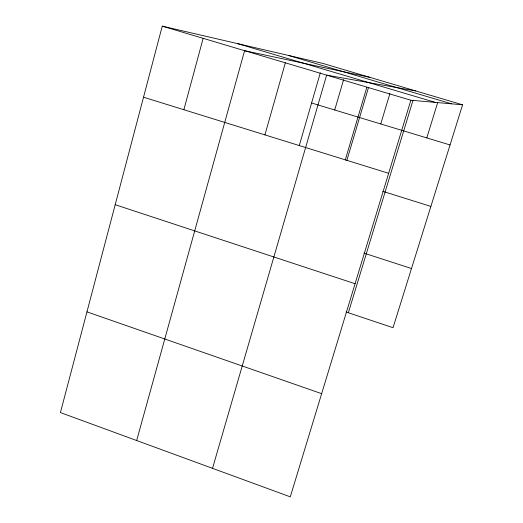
<?xml version="1.0" encoding="UTF-8"?>
<svg xmlns="http://www.w3.org/2000/svg" width="523" height="523" viewBox="0 0 523 523"><rect width="100%" height="100%" fill="white"/><g stroke="black" fill="none" stroke-linecap="round" stroke-linejoin="round"><path stroke-width="0.78" d="M462.58 104.809L323.024 63.46L162.254 26.15L60.42 412.569L290.285 496.85L410.862 100.226L462.58 104.809L393.035 327.699L346.063 311.989M183.861 109.732L203.153 38.336M136.666 440.523L244.594 50.685L369.794 77.319M264.919 134.895L285.349 62.825M299.228 145.754L320.338 72.762M212.528 468.34L326.633 75.129L415.85 90.963M334.713 110L343.591 79.692M345.245 160.038L366.786 87.452M346.867 160.332L368.473 87.596M380.764 123.964L389.923 93.493M348.351 312.754L413.046 100.187M426.794 137.915L437.712 102.482M288.421 55.431L451.604 103.842M237.71 43.664L435.365 102.403M162.254 26.15L410.862 100.226M311.59 102.998L450.055 144.963M143.531 97.206L388.648 173.303M382.823 191.34L430.88 206.408M363.962 253.119L411.496 268.528M115.197 204.702L355.078 283.728M86.955 311.871L321.652 393.669"/></g></svg>
